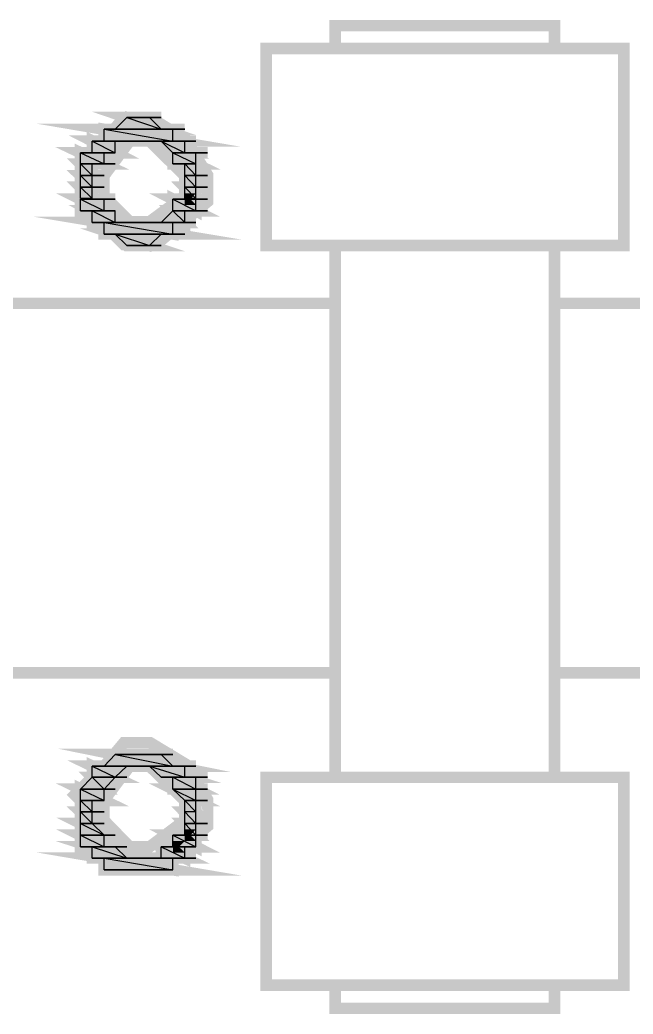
# Model space of a CAD drawing. Header units: metres. Extents: x -593 to 248, y 430 to 1024.
# Drawn here: x -251.155 to -248.905, y 814.521 to 818.166 of the extents above; entities that cross this region are included whole.
import ezdxf

# ---------------------------------------------------------------- set-up
doc = ezdxf.new("R2010")
doc.units = ezdxf.units.M
doc.header["$MEASUREMENT"] = 0
doc.layers.add('C00-00-00-BLACK', color=7, linetype='Continuous')

msp = doc.modelspace()

# ---------------------------------------------------------------- linework, layer by layer
at = {"layer": 'C00-00-00-BLACK', "const_width": 0.0423}
for points in [[(-249.1928, 818.0609), (-249.1928, 818.1449), (-249.9978, 818.1449), (-249.9978, 818.0609)], [(-249.9978, 817.3389), (-249.9978, 815.3889)], [(-249.1928, 815.3889), (-249.1928, 817.3389)], [(-249.9978, 817.1269), (-251.3978, 817.1269), (-251.3978, 815.7719), (-249.9978, 815.7719)], [(-249.1928, 815.7719), (-247.9638, 815.7719), (-247.9638, 817.1269), (-249.1928, 817.1269)], [(-249.1928, 814.6269), (-249.1928, 814.5419), (-249.9978, 814.5419), (-249.9978, 814.6269)], [(-249.9978, 814.6269), (-249.1928, 814.6269)]]:
    msp.add_lwpolyline(points, dxfattribs=at)
for points in [[(-250.2508, 817.3389), (-248.9388, 817.3389), (-248.9388, 818.0609), (-250.2508, 818.0609), (-250.2508, 817.3389)], [(-250.7618, 817.8079), (-250.6358, 817.7649), (-250.8048, 817.7649), (-250.7618, 817.8079)], [(-250.4658, 817.5529), (-250.4658, 817.5969), (-250.5458, 817.7279), (-250.6768, 817.8079), (-250.7198, 817.8079), (-250.7728, 817.8079), (-250.9318, 817.6179), (-250.9318, 817.5529), (-250.9318, 817.4999), (-250.7728, 817.3419), (-250.7198, 817.3419), (-250.6558, 817.3419), (-250.4658, 817.4999), (-250.4658, 817.5529)], [(-250.6788, 817.8079), (-250.7618, 817.8079), (-250.6358, 817.7649), (-250.6788, 817.8079)], [(-250.7198, 817.8079), (-250.6788, 817.8079), (-250.7618, 817.8079), (-250.7198, 817.8079)], [(-250.7618, 817.8079), (-250.6788, 817.8079), (-250.6358, 817.8079), (-250.7618, 817.8079)], [(-250.6788, 817.8079), (-250.6358, 817.8079), (-250.7618, 817.8079), (-250.6788, 817.8079)], [(-250.6358, 817.7219), (-250.5498, 817.6789), (-250.5928, 817.6789), (-250.6358, 817.7219)], [(-250.5928, 817.7649), (-250.8458, 817.7649), (-250.5928, 817.7219), (-250.5928, 817.7649)], [(-250.8458, 817.7649), (-250.5928, 817.7219), (-250.8458, 817.7219), (-250.8458, 817.7649)], [(-250.8048, 817.7649), (-250.5928, 817.7649), (-250.8458, 817.7649), (-250.8048, 817.7649)], [(-250.8458, 817.7649), (-250.5928, 817.7649), (-250.5498, 817.7649), (-250.8458, 817.7649)], [(-250.5928, 817.7649), (-250.5498, 817.7649), (-250.8458, 817.7649), (-250.5928, 817.7649)], [(-250.8048, 817.7649), (-250.6358, 817.7649), (-250.5928, 817.7649), (-250.8048, 817.7649)], [(-250.6358, 817.7649), (-250.5928, 817.7649), (-250.8048, 817.7649), (-250.6358, 817.7649)], [(-250.6358, 817.7649), (-250.8048, 817.7649), (-250.5928, 817.7649), (-250.6358, 817.7649)], [(-250.8048, 817.7219), (-250.8888, 817.7219), (-250.8048, 817.6789), (-250.8048, 817.7219)], [(-250.8888, 817.7219), (-250.8048, 817.6789), (-250.8888, 817.6789), (-250.8888, 817.7219)], [(-250.8458, 817.7219), (-250.5498, 817.7219), (-250.8888, 817.7219), (-250.8458, 817.7219)], [(-250.8888, 817.7219), (-250.7198, 817.7219), (-250.6788, 817.7219), (-250.8888, 817.7219)], [(-250.7198, 817.7219), (-250.6788, 817.7219), (-250.8888, 817.7219), (-250.7198, 817.7219)], [(-250.7618, 817.7219), (-250.7198, 817.7219), (-250.8888, 817.7219), (-250.7618, 817.7219)], [(-250.7618, 817.7219), (-250.8888, 817.7219), (-250.7198, 817.7219), (-250.7618, 817.7219)], [(-250.8048, 817.7219), (-250.7618, 817.7219), (-250.8888, 817.7219), (-250.8048, 817.7219)], [(-250.8048, 817.7219), (-250.8888, 817.7219), (-250.7618, 817.7219), (-250.8048, 817.7219)], [(-250.8888, 817.7219), (-250.8048, 817.7219), (-250.7618, 817.7219), (-250.8888, 817.7219)], [(-250.8048, 817.7219), (-250.7618, 817.7219), (-250.8888, 817.7219), (-250.8048, 817.7219)], [(-250.5498, 817.5529), (-250.5498, 817.5949), (-250.6788, 817.7219), (-250.7198, 817.7219), (-250.7518, 817.7219), (-250.8458, 817.5949), (-250.8458, 817.5529), (-250.8458, 817.5209), (-250.7518, 817.4259), (-250.7198, 817.4259), (-250.6788, 817.4259), (-250.5498, 817.5209), (-250.5498, 817.5529)], [(-250.5928, 817.7219), (-250.8458, 817.7219), (-250.5498, 817.7219), (-250.5928, 817.7219)], [(-250.5498, 817.7219), (-250.7198, 817.7219), (-250.5498, 817.7219)], [(-250.7198, 817.7219), (-250.5498, 817.7219), (-250.6788, 817.7219), (-250.7198, 817.7219)], [(-250.5498, 817.7219), (-250.6358, 817.7219), (-250.5498, 817.6789), (-250.5498, 817.7219)], [(-250.6788, 817.7219), (-250.5498, 817.7219), (-250.5088, 817.7219), (-250.6788, 817.7219)], [(-250.5498, 817.7219), (-250.5088, 817.7219), (-250.6788, 817.7219), (-250.5498, 817.7219)], [(-250.5498, 817.7219), (-250.6788, 817.7219), (-250.5498, 817.7219)], [(-250.6788, 817.7219), (-250.5498, 817.7219), (-250.6358, 817.7219), (-250.6788, 817.7219)], [(-250.6358, 817.7219), (-250.5498, 817.7219), (-250.5088, 817.7219), (-250.6358, 817.7219)], [(-250.5498, 817.7219), (-250.5088, 817.7219), (-250.6358, 817.7219), (-250.5498, 817.7219)], [(-250.8458, 817.6789), (-250.9318, 817.6789), (-250.8458, 817.6379), (-250.8458, 817.6789)], [(-250.9318, 817.6789), (-250.8458, 817.6379), (-250.9318, 817.6379), (-250.9318, 817.6789)], [(-250.8888, 817.6789), (-250.8458, 817.6789), (-250.9318, 817.6789), (-250.8888, 817.6789)], [(-250.9318, 817.6789), (-250.8458, 817.6789), (-250.8048, 817.6789), (-250.9318, 817.6789)], [(-250.8458, 817.6789), (-250.8048, 817.6789), (-250.9318, 817.6789), (-250.8458, 817.6789)], [(-250.9318, 817.6379), (-250.8888, 817.5949), (-250.9318, 817.5949), (-250.9318, 817.6379)], [(-250.8048, 817.6789), (-250.8888, 817.6789), (-250.8458, 817.6789), (-250.8048, 817.6789)], [(-250.5088, 817.6789), (-250.5928, 817.6789), (-250.5088, 817.6379), (-250.5088, 817.6789)], [(-250.5928, 817.6789), (-250.5088, 817.6379), (-250.5928, 817.6379), (-250.5928, 817.6789)], [(-250.5088, 817.6789), (-250.4658, 817.6789), (-250.5928, 817.6789), (-250.5088, 817.6789)], [(-250.5088, 817.6789), (-250.5928, 817.6789), (-250.5498, 817.6789), (-250.5088, 817.6789)], [(-250.5928, 817.6789), (-250.5088, 817.6789), (-250.4658, 817.6789), (-250.5928, 817.6789)], [(-250.5088, 817.6789), (-250.4658, 817.6789), (-250.5928, 817.6789), (-250.5088, 817.6789)], [(-250.5498, 817.6379), (-250.5088, 817.5949), (-250.5498, 817.5949), (-250.5498, 817.6379)], [(-250.8888, 817.6379), (-250.9318, 817.6379), (-250.8888, 817.5949), (-250.8888, 817.6379)], [(-250.9318, 817.6379), (-250.8458, 817.6379), (-250.8048, 817.6379), (-250.9318, 817.6379)], [(-250.8458, 817.6379), (-250.8048, 817.6379), (-250.9318, 817.6379), (-250.8458, 817.6379)], [(-250.8888, 817.6379), (-250.8458, 817.6379), (-250.9318, 817.6379), (-250.8888, 817.6379)], [(-250.8888, 817.6379), (-250.9318, 817.6379), (-250.8458, 817.6379), (-250.8888, 817.6379)], [(-250.5088, 817.6379), (-250.5928, 817.6379), (-250.5088, 817.6379)], [(-250.5928, 817.6379), (-250.5088, 817.6379), (-250.5498, 817.6379), (-250.5928, 817.6379)], [(-250.5088, 817.6379), (-250.5498, 817.6379), (-250.5088, 817.5949), (-250.5088, 817.6379)], [(-250.8888, 817.5949), (-250.9318, 817.5949), (-250.8888, 817.5529), (-250.8888, 817.5949)], [(-250.9318, 817.5949), (-250.8888, 817.5529), (-250.9318, 817.5529), (-250.9318, 817.5949)], [(-250.9318, 817.5949), (-250.8888, 817.5949), (-250.8458, 817.5949), (-250.9318, 817.5949)], [(-250.8888, 817.5949), (-250.8458, 817.5949), (-250.9318, 817.5949), (-250.8888, 817.5949)], [(-250.5088, 817.5949), (-250.5498, 817.5949), (-250.5088, 817.5529), (-250.5088, 817.5949)], [(-250.5498, 817.5949), (-250.5088, 817.5529), (-250.5498, 817.5529), (-250.5498, 817.5949)], [(-250.5498, 817.5949), (-250.5088, 817.5949), (-250.4658, 817.5949), (-250.5498, 817.5949)], [(-250.5088, 817.5949), (-250.4658, 817.5949), (-250.5498, 817.5949), (-250.5088, 817.5949)], [(-250.9318, 817.5529), (-250.8888, 817.5109), (-250.9318, 817.5109), (-250.9318, 817.5529)], [(-250.5498, 817.5529), (-250.5088, 817.5109), (-250.5498, 817.5109), (-250.5498, 817.5529)], [(-250.8888, 817.5529), (-250.9318, 817.5529), (-250.8888, 817.5109), (-250.8888, 817.5529)], [(-250.9318, 817.5529), (-250.8888, 817.5529), (-250.8458, 817.5529), (-250.9318, 817.5529)], [(-250.8888, 817.5529), (-250.8458, 817.5529), (-250.9318, 817.5529), (-250.8888, 817.5529)], [(-250.9318, 817.5089), (-250.8458, 817.4659), (-250.9318, 817.4659), (-250.9318, 817.5089)], [(-250.5928, 817.5089), (-250.5088, 817.4659), (-250.5928, 817.4659), (-250.5928, 817.5089)], [(-250.5088, 817.5529), (-250.5498, 817.5529), (-250.5088, 817.5109), (-250.5088, 817.5529)], [(-250.5498, 817.5529), (-250.5088, 817.5529), (-250.4658, 817.5529), (-250.5498, 817.5529)], [(-250.5088, 817.5529), (-250.4658, 817.5529), (-250.5498, 817.5529), (-250.5088, 817.5529)], [(-250.8458, 817.5089), (-250.9318, 817.5089), (-250.8458, 817.4659), (-250.8458, 817.5089)], [(-250.8458, 817.5089), (-250.8048, 817.5089), (-250.9318, 817.5089), (-250.8458, 817.5089)], [(-250.8458, 817.5089), (-250.9318, 817.5089), (-250.8888, 817.5089), (-250.8458, 817.5089)], [(-250.9318, 817.5089), (-250.8458, 817.5089), (-250.8048, 817.5089), (-250.9318, 817.5089)], [(-250.8458, 817.5089), (-250.8048, 817.5089), (-250.9318, 817.5089), (-250.8458, 817.5089)], [(-250.5088, 817.5089), (-250.5928, 817.5089), (-250.5088, 817.4659), (-250.5088, 817.5089)], [(-250.5498, 817.5089), (-250.5088, 817.5089), (-250.5928, 817.5089), (-250.5498, 817.5089)], [(-250.5498, 817.5089), (-250.5088, 817.5089), (-250.4658, 817.5089), (-250.5498, 817.5089)], [(-250.5088, 817.5089), (-250.4658, 817.5089), (-250.5498, 817.5089), (-250.5088, 817.5089)], [(-250.5088, 817.5089), (-250.5498, 817.5089), (-250.5088, 817.5089)], [(-250.8048, 817.4659), (-250.8888, 817.4659), (-250.8048, 817.4229), (-250.8048, 817.4659)], [(-250.9318, 817.4659), (-250.8458, 817.4659), (-250.8048, 817.4659), (-250.9318, 817.4659)], [(-250.8458, 817.4659), (-250.8048, 817.4659), (-250.9318, 817.4659), (-250.8458, 817.4659)], [(-250.8458, 817.4659), (-250.9318, 817.4659), (-250.8048, 817.4659), (-250.8458, 817.4659)], [(-250.9318, 817.4659), (-250.8048, 817.4659), (-250.8888, 817.4659), (-250.9318, 817.4659)], [(-250.8888, 817.4659), (-250.8048, 817.4229), (-250.8888, 817.4229), (-250.8888, 817.4659)], [(-250.5928, 817.4659), (-250.5498, 817.4229), (-250.6358, 817.4229), (-250.5928, 817.4659)], [(-250.5498, 817.4659), (-250.5928, 817.4659), (-250.5498, 817.4229), (-250.5498, 817.4659)], [(-250.5928, 817.4659), (-250.5088, 817.4659), (-250.4658, 817.4659), (-250.5928, 817.4659)], [(-250.5088, 817.4659), (-250.4658, 817.4659), (-250.5928, 817.4659), (-250.5088, 817.4659)], [(-250.5498, 817.4659), (-250.5088, 817.4659), (-250.5928, 817.4659), (-250.5498, 817.4659)], [(-250.5498, 817.4659), (-250.5928, 817.4659), (-250.5088, 817.4659), (-250.5498, 817.4659)], [(-250.5928, 817.4229), (-250.8458, 817.4229), (-250.5928, 817.3809), (-250.5928, 817.4229)], [(-250.8888, 817.4229), (-250.8048, 817.4229), (-250.7618, 817.4229), (-250.8888, 817.4229)], [(-250.8048, 817.4229), (-250.7618, 817.4229), (-250.8888, 817.4229), (-250.8048, 817.4229)], [(-250.7618, 817.4229), (-250.7198, 817.4229), (-250.8888, 817.4229), (-250.7618, 817.4229)], [(-250.7618, 817.4229), (-250.8888, 817.4229), (-250.8048, 817.4229), (-250.7618, 817.4229)], [(-250.7198, 817.4229), (-250.6788, 817.4229), (-250.8888, 817.4229), (-250.7198, 817.4229)], [(-250.7198, 817.4229), (-250.8888, 817.4229), (-250.7618, 817.4229), (-250.7198, 817.4229)], [(-250.8888, 817.4229), (-250.7198, 817.4229), (-250.6788, 817.4229), (-250.8888, 817.4229)], [(-250.7198, 817.4229), (-250.6788, 817.4229), (-250.8888, 817.4229), (-250.7198, 817.4229)], [(-250.5498, 817.4229), (-250.8888, 817.4229), (-250.5928, 817.4229), (-250.5498, 817.4229)], [(-250.8888, 817.4229), (-250.5928, 817.4229), (-250.8458, 817.4229), (-250.8888, 817.4229)], [(-250.8048, 817.3809), (-250.6788, 817.3389), (-250.7618, 817.3389), (-250.8048, 817.3809)], [(-250.8458, 817.4229), (-250.5928, 817.3809), (-250.8458, 817.3809), (-250.8458, 817.4229)], [(-250.6788, 817.4229), (-250.5498, 817.4229), (-250.7198, 817.4229), (-250.6788, 817.4229)], [(-250.7198, 817.4229), (-250.5498, 817.4229), (-250.5088, 817.4229), (-250.7198, 817.4229)], [(-250.5498, 817.4229), (-250.5088, 817.4229), (-250.7198, 817.4229), (-250.5498, 817.4229)], [(-250.6358, 817.4229), (-250.5498, 817.4229), (-250.6788, 817.4229), (-250.6358, 817.4229)], [(-250.6788, 817.4229), (-250.5498, 817.4229), (-250.5088, 817.4229), (-250.6788, 817.4229)], [(-250.5498, 817.4229), (-250.5088, 817.4229), (-250.6788, 817.4229), (-250.5498, 817.4229)], [(-250.5498, 817.4229), (-250.6788, 817.4229), (-250.5498, 817.4229)], [(-250.6358, 817.4229), (-250.5498, 817.4229), (-250.5088, 817.4229), (-250.6358, 817.4229)], [(-250.5498, 817.4229), (-250.5088, 817.4229), (-250.6358, 817.4229), (-250.5498, 817.4229)], [(-250.5498, 817.4229), (-250.6358, 817.4229), (-250.5498, 817.4229)], [(-250.6358, 817.3809), (-250.8048, 817.3809), (-250.6788, 817.3389), (-250.6358, 817.3809)], [(-250.8458, 817.3809), (-250.5928, 817.3809), (-250.5498, 817.3809), (-250.8458, 817.3809)], [(-250.5928, 817.3809), (-250.5498, 817.3809), (-250.8458, 817.3809), (-250.5928, 817.3809)], [(-250.5928, 817.3809), (-250.8458, 817.3809), (-250.6358, 817.3809), (-250.5928, 817.3809)], [(-250.8458, 817.3809), (-250.6358, 817.3809), (-250.8048, 817.3809), (-250.8458, 817.3809)], [(-250.8048, 817.3809), (-250.6358, 817.3809), (-250.5928, 817.3809), (-250.8048, 817.3809)], [(-250.6358, 817.3809), (-250.5928, 817.3809), (-250.8048, 817.3809), (-250.6358, 817.3809)], [(-250.6788, 817.3389), (-250.7618, 817.3389), (-250.7198, 817.3389), (-250.6788, 817.3389)], [(-250.7618, 817.3389), (-250.6788, 817.3389), (-250.6358, 817.3389), (-250.7618, 817.3389)], [(-250.6788, 817.3389), (-250.6358, 817.3389), (-250.7618, 817.3389), (-250.6788, 817.3389)], [(-250.4658, 815.2619), (-250.4658, 815.3069), (-250.5458, 815.4369), (-250.6768, 815.5159), (-250.7198, 815.5159), (-250.7728, 815.5159), (-250.9318, 815.3259), (-250.9318, 815.2619), (-250.9318, 815.2099), (-250.7728, 815.0499), (-250.7198, 815.0499), (-250.6558, 815.0499), (-250.4658, 815.2099), (-250.4658, 815.2619)], [(-250.6358, 815.4729), (-250.8048, 815.4729), (-250.5928, 815.4299), (-250.6358, 815.4729)], [(-250.8888, 815.4299), (-250.8048, 815.3889), (-250.8888, 815.3889), (-250.8888, 815.4299)], [(-250.8048, 815.4729), (-250.5928, 815.4299), (-250.8458, 815.4299), (-250.8048, 815.4729)], [(-250.7618, 815.4729), (-250.6358, 815.4729), (-250.8048, 815.4729), (-250.7618, 815.4729)], [(-250.8048, 815.4729), (-250.6358, 815.4729), (-250.5928, 815.4729), (-250.8048, 815.4729)], [(-250.6358, 815.4729), (-250.5928, 815.4729), (-250.8048, 815.4729), (-250.6358, 815.4729)], [(-250.7198, 815.4729), (-250.6788, 815.4729), (-250.7618, 815.4729), (-250.7198, 815.4729)], [(-250.7618, 815.4729), (-250.6788, 815.4729), (-250.6358, 815.4729), (-250.7618, 815.4729)], [(-250.6788, 815.4729), (-250.6358, 815.4729), (-250.7618, 815.4729), (-250.6788, 815.4729)], [(-250.6788, 815.4729), (-250.7618, 815.4729), (-250.6358, 815.4729), (-250.6788, 815.4729)], [(-250.6788, 815.4299), (-250.5498, 815.3889), (-250.6358, 815.3889), (-250.6788, 815.4299)], [(-250.7618, 815.4299), (-250.8888, 815.4299), (-250.8048, 815.3889), (-250.7618, 815.4299)], [(-250.8458, 815.4299), (-250.5498, 815.4299), (-250.8888, 815.4299), (-250.8458, 815.4299)], [(-250.8888, 815.4299), (-250.7198, 815.4299), (-250.6788, 815.4299), (-250.8888, 815.4299)], [(-250.7198, 815.4299), (-250.6788, 815.4299), (-250.8888, 815.4299), (-250.7198, 815.4299)], [(-250.7618, 815.4299), (-250.7198, 815.4299), (-250.8888, 815.4299), (-250.7618, 815.4299)], [(-250.7618, 815.4299), (-250.8888, 815.4299), (-250.7198, 815.4299), (-250.7618, 815.4299)], [(-250.5498, 815.2619), (-250.5498, 815.3049), (-250.6788, 815.4299), (-250.7198, 815.4299), (-250.7518, 815.4299), (-250.8458, 815.3049), (-250.8458, 815.2619), (-250.8458, 815.2309), (-250.7518, 815.1339), (-250.7198, 815.1339), (-250.6788, 815.1339), (-250.5498, 815.2309), (-250.5498, 815.2619)], [(-250.8458, 815.4299), (-250.5928, 815.4299), (-250.5498, 815.4299), (-250.8458, 815.4299)], [(-250.5928, 815.4299), (-250.5498, 815.4299), (-250.8458, 815.4299), (-250.5928, 815.4299)], [(-250.8458, 815.4299), (-250.5928, 815.4299), (-250.5498, 815.4299), (-250.8458, 815.4299)], [(-250.5928, 815.4299), (-250.5498, 815.4299), (-250.8458, 815.4299), (-250.5928, 815.4299)], [(-250.5928, 815.4299), (-250.8458, 815.4299), (-250.5498, 815.4299), (-250.5928, 815.4299)], [(-250.5498, 815.4299), (-250.6788, 815.4299), (-250.5498, 815.3889), (-250.5498, 815.4299)], [(-250.5498, 815.4299), (-250.7198, 815.4299), (-250.5498, 815.4299)], [(-250.7198, 815.4299), (-250.5498, 815.4299), (-250.6788, 815.4299), (-250.7198, 815.4299)], [(-250.5928, 815.3459), (-250.5088, 815.3039), (-250.5498, 815.3039), (-250.5928, 815.3459)], [(-250.6788, 815.4299), (-250.5498, 815.4299), (-250.5088, 815.4299), (-250.6788, 815.4299)], [(-250.5498, 815.4299), (-250.5088, 815.4299), (-250.6788, 815.4299), (-250.5498, 815.4299)], [(-250.8888, 815.3889), (-250.8458, 815.3459), (-250.9318, 815.3459), (-250.8888, 815.3889)], [(-250.8048, 815.3889), (-250.8888, 815.3889), (-250.8458, 815.3459), (-250.8048, 815.3889)], [(-250.8888, 815.3889), (-250.8048, 815.3889), (-250.7618, 815.3889), (-250.8888, 815.3889)], [(-250.8048, 815.3889), (-250.7618, 815.3889), (-250.8888, 815.3889), (-250.8048, 815.3889)], [(-250.8888, 815.3889), (-250.8048, 815.3889), (-250.7618, 815.3889), (-250.8888, 815.3889)], [(-250.8048, 815.3889), (-250.7618, 815.3889), (-250.8888, 815.3889), (-250.8048, 815.3889)], [(-250.5088, 815.3889), (-250.5928, 815.3889), (-250.5088, 815.3459), (-250.5088, 815.3889)], [(-250.6358, 815.3889), (-250.5498, 815.3889), (-250.5088, 815.3889), (-250.6358, 815.3889)], [(-250.5498, 815.3889), (-250.5088, 815.3889), (-250.6358, 815.3889), (-250.5498, 815.3889)], [(-250.5498, 815.3889), (-250.6358, 815.3889), (-250.5498, 815.3889)], [(-250.6358, 815.3889), (-250.5498, 815.3889), (-250.5928, 815.3889), (-250.6358, 815.3889)], [(-250.5928, 815.3889), (-250.5088, 815.3459), (-250.5928, 815.3459), (-250.5928, 815.3889)], [(-250.5088, 815.3889), (-250.4658, 815.3889), (-250.5928, 815.3889), (-250.5088, 815.3889)], [(-250.5088, 815.3889), (-250.5928, 815.3889), (-250.5498, 815.3889), (-250.5088, 815.3889)], [(-250.2508, 814.6269), (-248.9388, 814.6269), (-248.9388, 815.3889), (-250.2508, 815.3889), (-250.2508, 814.6269)], [(-250.8458, 815.3459), (-250.9318, 815.3459), (-250.8458, 815.3039), (-250.8458, 815.3459)], [(-250.9318, 815.3459), (-250.8458, 815.3039), (-250.9318, 815.3039), (-250.9318, 815.3459)], [(-250.9318, 815.3459), (-250.8458, 815.3459), (-250.8048, 815.3459), (-250.9318, 815.3459)], [(-250.8458, 815.3459), (-250.8048, 815.3459), (-250.9318, 815.3459), (-250.8458, 815.3459)], [(-250.9318, 815.3459), (-250.8458, 815.3459), (-250.8048, 815.3459), (-250.9318, 815.3459)], [(-250.8458, 815.3459), (-250.8048, 815.3459), (-250.9318, 815.3459), (-250.8458, 815.3459)], [(-250.9318, 815.3039), (-250.8888, 815.2619), (-250.9318, 815.2619), (-250.9318, 815.3039)], [(-250.5088, 815.3459), (-250.5928, 815.3459), (-250.5088, 815.3039), (-250.5088, 815.3459)], [(-250.5928, 815.3459), (-250.5088, 815.3459), (-250.4658, 815.3459), (-250.5928, 815.3459)], [(-250.5088, 815.3459), (-250.4658, 815.3459), (-250.5928, 815.3459), (-250.5088, 815.3459)], [(-250.5498, 815.3039), (-250.5088, 815.2619), (-250.5498, 815.2619), (-250.5498, 815.3039)], [(-250.8888, 815.3039), (-250.9318, 815.3039), (-250.8888, 815.2619), (-250.8888, 815.3039)], [(-250.8888, 815.3039), (-250.8458, 815.3039), (-250.9318, 815.3039), (-250.8888, 815.3039)], [(-250.8888, 815.3039), (-250.9318, 815.3039), (-250.8458, 815.3039), (-250.8888, 815.3039)], [(-250.5088, 815.3039), (-250.5498, 815.3039), (-250.5088, 815.2619), (-250.5088, 815.3039)], [(-250.5498, 815.3039), (-250.5088, 815.3039), (-250.4658, 815.3039), (-250.5498, 815.3039)], [(-250.5088, 815.3039), (-250.4658, 815.3039), (-250.5498, 815.3039), (-250.5088, 815.3039)], [(-250.5498, 815.3039), (-250.5088, 815.3039), (-250.4658, 815.3039), (-250.5498, 815.3039)], [(-250.5088, 815.3039), (-250.4658, 815.3039), (-250.5498, 815.3039), (-250.5088, 815.3039)], [(-250.8888, 815.2619), (-250.9318, 815.2619), (-250.8888, 815.2199), (-250.8888, 815.2619)], [(-250.9318, 815.2619), (-250.8888, 815.2199), (-250.9318, 815.2199), (-250.9318, 815.2619)], [(-250.9318, 815.2619), (-250.8888, 815.2619), (-250.8458, 815.2619), (-250.9318, 815.2619)], [(-250.8888, 815.2619), (-250.8458, 815.2619), (-250.9318, 815.2619), (-250.8888, 815.2619)], [(-250.9318, 815.2619), (-250.8888, 815.2619), (-250.8458, 815.2619), (-250.9318, 815.2619)], [(-250.8888, 815.2619), (-250.8458, 815.2619), (-250.9318, 815.2619), (-250.8888, 815.2619)], [(-250.5088, 815.2619), (-250.5498, 815.2619), (-250.5088, 815.2199), (-250.5088, 815.2619)], [(-250.5498, 815.2619), (-250.5088, 815.2199), (-250.5498, 815.2199), (-250.5498, 815.2619)], [(-250.8888, 815.2199), (-250.9318, 815.2199), (-250.8458, 815.1769), (-250.8888, 815.2199)], [(-250.9318, 815.2199), (-250.8458, 815.1769), (-250.9318, 815.1769), (-250.9318, 815.2199)], [(-250.5498, 815.2199), (-250.5088, 815.1769), (-250.5498, 815.1769), (-250.5498, 815.2199)], [(-250.9318, 815.2199), (-250.8888, 815.2199), (-250.8458, 815.2199), (-250.9318, 815.2199)], [(-250.8888, 815.2199), (-250.8458, 815.2199), (-250.9318, 815.2199), (-250.8888, 815.2199)], [(-250.9318, 815.1769), (-250.8458, 815.1339), (-250.9318, 815.1339), (-250.9318, 815.1769)], [(-250.5928, 815.1769), (-250.5088, 815.1339), (-250.5928, 815.1339), (-250.5928, 815.1769)], [(-250.5088, 815.2199), (-250.5498, 815.2199), (-250.5088, 815.1769), (-250.5088, 815.2199)], [(-250.5498, 815.2199), (-250.5088, 815.2199), (-250.4658, 815.2199), (-250.5498, 815.2199)], [(-250.5088, 815.2199), (-250.4658, 815.2199), (-250.5498, 815.2199), (-250.5088, 815.2199)], [(-250.8458, 815.1769), (-250.9318, 815.1769), (-250.8458, 815.1339), (-250.8458, 815.1769)], [(-250.9318, 815.1769), (-250.8458, 815.1769), (-250.8048, 815.1769), (-250.9318, 815.1769)], [(-250.8458, 815.1769), (-250.8048, 815.1769), (-250.9318, 815.1769), (-250.8458, 815.1769)], [(-250.9318, 815.1769), (-250.8458, 815.1769), (-250.8048, 815.1769), (-250.9318, 815.1769)], [(-250.8458, 815.1769), (-250.8048, 815.1769), (-250.9318, 815.1769), (-250.8458, 815.1769)], [(-250.5088, 815.1769), (-250.5928, 815.1769), (-250.5088, 815.1339), (-250.5088, 815.1769)], [(-250.5498, 815.1769), (-250.5088, 815.1769), (-250.5928, 815.1769), (-250.5498, 815.1769)], [(-250.5928, 815.1769), (-250.5088, 815.1769), (-250.4658, 815.1769), (-250.5928, 815.1769)], [(-250.5088, 815.1769), (-250.4658, 815.1769), (-250.5928, 815.1769), (-250.5088, 815.1769)], [(-250.5088, 815.1769), (-250.5498, 815.1769), (-250.5088, 815.1769)], [(-250.8048, 815.1339), (-250.8888, 815.1339), (-250.7618, 815.0929), (-250.8048, 815.1339)], [(-250.8458, 815.1339), (-250.9318, 815.1339), (-250.8048, 815.1339), (-250.8458, 815.1339)], [(-250.9318, 815.1339), (-250.8048, 815.1339), (-250.8888, 815.1339), (-250.9318, 815.1339)], [(-250.8888, 815.1339), (-250.7618, 815.0929), (-250.8888, 815.0929), (-250.8888, 815.1339)], [(-250.8888, 815.1339), (-250.8048, 815.1339), (-250.7618, 815.1339), (-250.8888, 815.1339)], [(-250.8048, 815.1339), (-250.7618, 815.1339), (-250.8888, 815.1339), (-250.8048, 815.1339)], [(-250.8888, 815.1339), (-250.8048, 815.1339), (-250.7618, 815.1339), (-250.8888, 815.1339)], [(-250.8048, 815.1339), (-250.7618, 815.1339), (-250.8888, 815.1339), (-250.8048, 815.1339)], [(-250.5498, 815.1339), (-250.6358, 815.1339), (-250.5498, 815.0929), (-250.5498, 815.1339)], [(-250.6358, 815.1339), (-250.5498, 815.0929), (-250.6358, 815.0929), (-250.6358, 815.1339)], [(-250.5928, 815.1339), (-250.5498, 815.1339), (-250.6358, 815.1339), (-250.5928, 815.1339)], [(-250.5498, 815.1339), (-250.5088, 815.1339), (-250.5928, 815.1339), (-250.5498, 815.1339)], [(-250.5498, 815.1339), (-250.5928, 815.1339), (-250.5088, 815.1339), (-250.5498, 815.1339)], [(-250.5498, 815.1339), (-250.5928, 815.1339), (-250.5498, 815.1339)], [(-250.5928, 815.0929), (-250.8458, 815.0929), (-250.5928, 815.0499), (-250.5928, 815.0929)], [(-250.7198, 815.0929), (-250.6788, 815.0929), (-250.8888, 815.0929), (-250.7198, 815.0929)], [(-250.7198, 815.0929), (-250.8888, 815.0929), (-250.7618, 815.0929), (-250.7198, 815.0929)], [(-250.8888, 815.0929), (-250.7198, 815.0929), (-250.6788, 815.0929), (-250.8888, 815.0929)], [(-250.7198, 815.0929), (-250.6788, 815.0929), (-250.8888, 815.0929), (-250.7198, 815.0929)], [(-250.5498, 815.0929), (-250.8888, 815.0929), (-250.5928, 815.0929), (-250.5498, 815.0929)], [(-250.8888, 815.0929), (-250.5928, 815.0929), (-250.8458, 815.0929), (-250.8888, 815.0929)], [(-250.8458, 815.0929), (-250.5928, 815.0499), (-250.8458, 815.0499), (-250.8458, 815.0929)], [(-250.8458, 815.0929), (-250.5928, 815.0929), (-250.5498, 815.0929), (-250.8458, 815.0929)], [(-250.5928, 815.0929), (-250.5498, 815.0929), (-250.8458, 815.0929), (-250.5928, 815.0929)], [(-250.6788, 815.0929), (-250.5498, 815.0929), (-250.7198, 815.0929), (-250.6788, 815.0929)], [(-250.7198, 815.0929), (-250.5498, 815.0929), (-250.5088, 815.0929), (-250.7198, 815.0929)], [(-250.5498, 815.0929), (-250.5088, 815.0929), (-250.7198, 815.0929), (-250.5498, 815.0929)], [(-250.6358, 815.0929), (-250.5498, 815.0929), (-250.6788, 815.0929), (-250.6358, 815.0929)], [(-250.6788, 815.0929), (-250.5498, 815.0929), (-250.5088, 815.0929), (-250.6788, 815.0929)], [(-250.5498, 815.0929), (-250.5088, 815.0929), (-250.6788, 815.0929), (-250.5498, 815.0929)], [(-250.5498, 815.0929), (-250.6788, 815.0929), (-250.5498, 815.0929)], [(-250.5498, 815.0929), (-250.6358, 815.0929), (-250.5498, 815.0929)], [(-250.5928, 815.0499), (-250.8458, 815.0499), (-250.6358, 815.0499), (-250.5928, 815.0499)], [(-250.8458, 815.0499), (-250.6358, 815.0499), (-250.8048, 815.0499), (-250.8458, 815.0499)], [(-250.8048, 815.0499), (-250.6358, 815.0499), (-250.5928, 815.0499), (-250.8048, 815.0499)], [(-250.6358, 815.0499), (-250.5928, 815.0499), (-250.8048, 815.0499), (-250.6358, 815.0499)], [(-250.6358, 815.0499), (-250.8048, 815.0499), (-250.6788, 815.0499), (-250.6358, 815.0499)], [(-250.8048, 815.0499), (-250.6788, 815.0499), (-250.7618, 815.0499), (-250.8048, 815.0499)], [(-250.6788, 815.0499), (-250.7618, 815.0499), (-250.7198, 815.0499), (-250.6788, 815.0499)], [(-250.7618, 815.0499), (-250.6788, 815.0499), (-250.6358, 815.0499), (-250.7618, 815.0499)], [(-250.6788, 815.0499), (-250.6358, 815.0499), (-250.7618, 815.0499), (-250.6788, 815.0499)]]:
    msp.add_lwpolyline(points, close=True, dxfattribs=at)
at = {"layer": 'C00-00-00-BLACK'}
for points in [[(-250.7618, 817.8079), (-250.6358, 817.7649), (-250.8048, 817.7649), (-250.7618, 817.8079)], [(-250.7198, 817.8079), (-250.6788, 817.8079), (-250.7618, 817.8079), (-250.7198, 817.8079)], [(-250.7618, 817.8079), (-250.6788, 817.8079), (-250.6358, 817.8079), (-250.7618, 817.8079)], [(-250.6788, 817.8079), (-250.6358, 817.8079), (-250.7618, 817.8079), (-250.6788, 817.8079)], [(-250.6788, 817.8079), (-250.7618, 817.8079), (-250.6358, 817.7649), (-250.6788, 817.8079)], [(-250.8048, 817.7649), (-250.5928, 817.7649), (-250.8458, 817.7649), (-250.8048, 817.7649)], [(-250.8458, 817.7649), (-250.5928, 817.7649), (-250.5498, 817.7649), (-250.8458, 817.7649)], [(-250.5928, 817.7649), (-250.5498, 817.7649), (-250.8458, 817.7649), (-250.5928, 817.7649)], [(-250.5928, 817.7649), (-250.8458, 817.7649), (-250.5928, 817.7219), (-250.5928, 817.7649)], [(-250.8458, 817.7649), (-250.5928, 817.7219), (-250.8458, 817.7219), (-250.8458, 817.7649)], [(-250.8048, 817.7649), (-250.6358, 817.7649), (-250.5928, 817.7649), (-250.8048, 817.7649)], [(-250.6358, 817.7649), (-250.5928, 817.7649), (-250.8048, 817.7649), (-250.6358, 817.7649)], [(-250.6358, 817.7649), (-250.8048, 817.7649), (-250.5928, 817.7649), (-250.6358, 817.7649)], [(-250.8458, 817.7219), (-250.5498, 817.7219), (-250.8888, 817.7219), (-250.8458, 817.7219)], [(-250.8888, 817.7219), (-250.7198, 817.7219), (-250.6788, 817.7219), (-250.8888, 817.7219)], [(-250.7198, 817.7219), (-250.6788, 817.7219), (-250.8888, 817.7219), (-250.7198, 817.7219)], [(-250.7618, 817.7219), (-250.7198, 817.7219), (-250.8888, 817.7219), (-250.7618, 817.7219)], [(-250.7618, 817.7219), (-250.8888, 817.7219), (-250.7198, 817.7219), (-250.7618, 817.7219)], [(-250.8048, 817.7219), (-250.7618, 817.7219), (-250.8888, 817.7219), (-250.8048, 817.7219)], [(-250.8048, 817.7219), (-250.8888, 817.7219), (-250.7618, 817.7219), (-250.8048, 817.7219)], [(-250.8888, 817.7219), (-250.8048, 817.7219), (-250.7618, 817.7219), (-250.8888, 817.7219)], [(-250.8048, 817.7219), (-250.7618, 817.7219), (-250.8888, 817.7219), (-250.8048, 817.7219)], [(-250.8048, 817.7219), (-250.8888, 817.7219), (-250.8048, 817.6789), (-250.8048, 817.7219)], [(-250.8888, 817.7219), (-250.8048, 817.6789), (-250.8888, 817.6789), (-250.8888, 817.7219)], [(-250.5928, 817.7219), (-250.8458, 817.7219), (-250.5498, 817.7219), (-250.5928, 817.7219)], [(-250.5498, 817.7219), (-250.7198, 817.7219), (-250.5498, 817.7219)], [(-250.7198, 817.7219), (-250.5498, 817.7219), (-250.6788, 817.7219), (-250.7198, 817.7219)], [(-250.6788, 817.7219), (-250.5498, 817.7219), (-250.5088, 817.7219), (-250.6788, 817.7219)], [(-250.5498, 817.7219), (-250.5088, 817.7219), (-250.6788, 817.7219), (-250.5498, 817.7219)], [(-250.5498, 817.7219), (-250.6788, 817.7219), (-250.5498, 817.7219)], [(-250.6788, 817.7219), (-250.5498, 817.7219), (-250.6358, 817.7219), (-250.6788, 817.7219)], [(-250.6358, 817.7219), (-250.5498, 817.7219), (-250.5088, 817.7219), (-250.6358, 817.7219)], [(-250.5498, 817.7219), (-250.5088, 817.7219), (-250.6358, 817.7219), (-250.5498, 817.7219)], [(-250.5498, 817.7219), (-250.6358, 817.7219), (-250.5498, 817.6789), (-250.5498, 817.7219)], [(-250.6358, 817.7219), (-250.5498, 817.6789), (-250.5928, 817.6789), (-250.6358, 817.7219)], [(-250.8888, 817.6789), (-250.8458, 817.6789), (-250.9318, 817.6789), (-250.8888, 817.6789)], [(-250.9318, 817.6789), (-250.8458, 817.6789), (-250.8048, 817.6789), (-250.9318, 817.6789)], [(-250.8458, 817.6789), (-250.8048, 817.6789), (-250.9318, 817.6789), (-250.8458, 817.6789)], [(-250.8458, 817.6789), (-250.9318, 817.6789), (-250.8458, 817.6379), (-250.8458, 817.6789)], [(-250.9318, 817.6789), (-250.8458, 817.6379), (-250.9318, 817.6379), (-250.9318, 817.6789)], [(-250.8048, 817.6789), (-250.8888, 817.6789), (-250.8458, 817.6789), (-250.8048, 817.6789)], [(-250.5088, 817.6789), (-250.4658, 817.6789), (-250.5928, 817.6789), (-250.5088, 817.6789)], [(-250.5088, 817.6789), (-250.5928, 817.6789), (-250.5498, 817.6789), (-250.5088, 817.6789)], [(-250.5928, 817.6789), (-250.5088, 817.6789), (-250.4658, 817.6789), (-250.5928, 817.6789)], [(-250.5088, 817.6789), (-250.4658, 817.6789), (-250.5928, 817.6789), (-250.5088, 817.6789)], [(-250.5088, 817.6789), (-250.5928, 817.6789), (-250.5088, 817.6379), (-250.5088, 817.6789)], [(-250.5928, 817.6789), (-250.5088, 817.6379), (-250.5928, 817.6379), (-250.5928, 817.6789)], [(-250.9318, 817.6379), (-250.8458, 817.6379), (-250.8048, 817.6379), (-250.9318, 817.6379)], [(-250.8458, 817.6379), (-250.8048, 817.6379), (-250.9318, 817.6379), (-250.8458, 817.6379)], [(-250.8888, 817.6379), (-250.8458, 817.6379), (-250.9318, 817.6379), (-250.8888, 817.6379)], [(-250.8888, 817.6379), (-250.9318, 817.6379), (-250.8458, 817.6379), (-250.8888, 817.6379)], [(-250.8888, 817.6379), (-250.9318, 817.6379), (-250.8888, 817.5949), (-250.8888, 817.6379)], [(-250.9318, 817.6379), (-250.8888, 817.5949), (-250.9318, 817.5949), (-250.9318, 817.6379)], [(-250.5088, 817.6379), (-250.5928, 817.6379), (-250.5088, 817.6379)], [(-250.5928, 817.6379), (-250.5088, 817.6379), (-250.5498, 817.6379), (-250.5928, 817.6379)], [(-250.5088, 817.6379), (-250.5498, 817.6379), (-250.5088, 817.5949), (-250.5088, 817.6379)], [(-250.5498, 817.6379), (-250.5088, 817.5949), (-250.5498, 817.5949), (-250.5498, 817.6379)], [(-250.9318, 817.5949), (-250.8888, 817.5949), (-250.8458, 817.5949), (-250.9318, 817.5949)], [(-250.8888, 817.5949), (-250.8458, 817.5949), (-250.9318, 817.5949), (-250.8888, 817.5949)], [(-250.8888, 817.5949), (-250.9318, 817.5949), (-250.8888, 817.5529), (-250.8888, 817.5949)], [(-250.9318, 817.5949), (-250.8888, 817.5529), (-250.9318, 817.5529), (-250.9318, 817.5949)], [(-250.5498, 817.5949), (-250.5088, 817.5949), (-250.4658, 817.5949), (-250.5498, 817.5949)], [(-250.5088, 817.5949), (-250.4658, 817.5949), (-250.5498, 817.5949), (-250.5088, 817.5949)], [(-250.5088, 817.5949), (-250.5498, 817.5949), (-250.5088, 817.5529), (-250.5088, 817.5949)], [(-250.5498, 817.5949), (-250.5088, 817.5529), (-250.5498, 817.5529), (-250.5498, 817.5949)], [(-250.9318, 817.5529), (-250.8888, 817.5529), (-250.8458, 817.5529), (-250.9318, 817.5529)], [(-250.8888, 817.5529), (-250.8458, 817.5529), (-250.9318, 817.5529), (-250.8888, 817.5529)], [(-250.8888, 817.5529), (-250.9318, 817.5529), (-250.8888, 817.5109), (-250.8888, 817.5529)], [(-250.9318, 817.5529), (-250.8888, 817.5109), (-250.9318, 817.5109), (-250.9318, 817.5529)], [(-250.5498, 817.5529), (-250.5088, 817.5529), (-250.4658, 817.5529), (-250.5498, 817.5529)], [(-250.5088, 817.5529), (-250.4658, 817.5529), (-250.5498, 817.5529), (-250.5088, 817.5529)], [(-250.5088, 817.5529), (-250.5498, 817.5529), (-250.5088, 817.5109), (-250.5088, 817.5529)], [(-250.5498, 817.5529), (-250.5088, 817.5109), (-250.5498, 817.5109), (-250.5498, 817.5529)], [(-250.8458, 817.5089), (-250.8048, 817.5089), (-250.9318, 817.5089), (-250.8458, 817.5089)], [(-250.8458, 817.5089), (-250.9318, 817.5089), (-250.8888, 817.5089), (-250.8458, 817.5089)], [(-250.9318, 817.5089), (-250.8458, 817.5089), (-250.8048, 817.5089), (-250.9318, 817.5089)], [(-250.8458, 817.5089), (-250.8048, 817.5089), (-250.9318, 817.5089), (-250.8458, 817.5089)], [(-250.8458, 817.5089), (-250.9318, 817.5089), (-250.8458, 817.4659), (-250.8458, 817.5089)], [(-250.9318, 817.5089), (-250.8458, 817.4659), (-250.9318, 817.4659), (-250.9318, 817.5089)], [(-250.5498, 817.5089), (-250.5088, 817.5089), (-250.5928, 817.5089), (-250.5498, 817.5089)], [(-250.5088, 817.5089), (-250.5928, 817.5089), (-250.5088, 817.4659), (-250.5088, 817.5089)], [(-250.5928, 817.5089), (-250.5088, 817.4659), (-250.5928, 817.4659), (-250.5928, 817.5089)], [(-250.5498, 817.5089), (-250.5088, 817.5089), (-250.4658, 817.5089), (-250.5498, 817.5089)], [(-250.5088, 817.5089), (-250.4658, 817.5089), (-250.5498, 817.5089), (-250.5088, 817.5089)], [(-250.5088, 817.5089), (-250.5498, 817.5089), (-250.5088, 817.5089)], [(-250.9318, 817.4659), (-250.8458, 817.4659), (-250.8048, 817.4659), (-250.9318, 817.4659)], [(-250.8458, 817.4659), (-250.8048, 817.4659), (-250.9318, 817.4659), (-250.8458, 817.4659)], [(-250.8458, 817.4659), (-250.9318, 817.4659), (-250.8048, 817.4659), (-250.8458, 817.4659)], [(-250.9318, 817.4659), (-250.8048, 817.4659), (-250.8888, 817.4659), (-250.9318, 817.4659)], [(-250.8048, 817.4659), (-250.8888, 817.4659), (-250.8048, 817.4229), (-250.8048, 817.4659)], [(-250.8888, 817.4659), (-250.8048, 817.4229), (-250.8888, 817.4229), (-250.8888, 817.4659)], [(-250.5928, 817.4659), (-250.5498, 817.4229), (-250.6358, 817.4229), (-250.5928, 817.4659)], [(-250.5928, 817.4659), (-250.5088, 817.4659), (-250.4658, 817.4659), (-250.5928, 817.4659)], [(-250.5088, 817.4659), (-250.4658, 817.4659), (-250.5928, 817.4659), (-250.5088, 817.4659)], [(-250.5498, 817.4659), (-250.5088, 817.4659), (-250.5928, 817.4659), (-250.5498, 817.4659)], [(-250.5498, 817.4659), (-250.5928, 817.4659), (-250.5088, 817.4659), (-250.5498, 817.4659)], [(-250.5498, 817.4659), (-250.5928, 817.4659), (-250.5498, 817.4229), (-250.5498, 817.4659)], [(-250.8888, 817.4229), (-250.8048, 817.4229), (-250.7618, 817.4229), (-250.8888, 817.4229)], [(-250.8048, 817.4229), (-250.7618, 817.4229), (-250.8888, 817.4229), (-250.8048, 817.4229)], [(-250.7618, 817.4229), (-250.7198, 817.4229), (-250.8888, 817.4229), (-250.7618, 817.4229)], [(-250.7618, 817.4229), (-250.8888, 817.4229), (-250.8048, 817.4229), (-250.7618, 817.4229)], [(-250.7198, 817.4229), (-250.6788, 817.4229), (-250.8888, 817.4229), (-250.7198, 817.4229)], [(-250.7198, 817.4229), (-250.8888, 817.4229), (-250.7618, 817.4229), (-250.7198, 817.4229)], [(-250.8888, 817.4229), (-250.7198, 817.4229), (-250.6788, 817.4229), (-250.8888, 817.4229)], [(-250.7198, 817.4229), (-250.6788, 817.4229), (-250.8888, 817.4229), (-250.7198, 817.4229)], [(-250.5498, 817.4229), (-250.8888, 817.4229), (-250.5928, 817.4229), (-250.5498, 817.4229)], [(-250.8888, 817.4229), (-250.5928, 817.4229), (-250.8458, 817.4229), (-250.8888, 817.4229)], [(-250.5928, 817.4229), (-250.8458, 817.4229), (-250.5928, 817.3809), (-250.5928, 817.4229)], [(-250.8458, 817.4229), (-250.5928, 817.3809), (-250.8458, 817.3809), (-250.8458, 817.4229)], [(-250.6788, 817.4229), (-250.5498, 817.4229), (-250.7198, 817.4229), (-250.6788, 817.4229)], [(-250.7198, 817.4229), (-250.5498, 817.4229), (-250.5088, 817.4229), (-250.7198, 817.4229)], [(-250.5498, 817.4229), (-250.5088, 817.4229), (-250.7198, 817.4229), (-250.5498, 817.4229)], [(-250.6358, 817.4229), (-250.5498, 817.4229), (-250.6788, 817.4229), (-250.6358, 817.4229)], [(-250.6788, 817.4229), (-250.5498, 817.4229), (-250.5088, 817.4229), (-250.6788, 817.4229)], [(-250.5498, 817.4229), (-250.5088, 817.4229), (-250.6788, 817.4229), (-250.5498, 817.4229)], [(-250.5498, 817.4229), (-250.6788, 817.4229), (-250.5498, 817.4229)], [(-250.6358, 817.4229), (-250.5498, 817.4229), (-250.5088, 817.4229), (-250.6358, 817.4229)], [(-250.5498, 817.4229), (-250.5088, 817.4229), (-250.6358, 817.4229), (-250.5498, 817.4229)], [(-250.5498, 817.4229), (-250.6358, 817.4229), (-250.5498, 817.4229)], [(-250.8458, 817.3809), (-250.5928, 817.3809), (-250.5498, 817.3809), (-250.8458, 817.3809)], [(-250.5928, 817.3809), (-250.5498, 817.3809), (-250.8458, 817.3809), (-250.5928, 817.3809)], [(-250.5928, 817.3809), (-250.8458, 817.3809), (-250.6358, 817.3809), (-250.5928, 817.3809)], [(-250.8458, 817.3809), (-250.6358, 817.3809), (-250.8048, 817.3809), (-250.8458, 817.3809)], [(-250.8048, 817.3809), (-250.6358, 817.3809), (-250.5928, 817.3809), (-250.8048, 817.3809)], [(-250.6358, 817.3809), (-250.5928, 817.3809), (-250.8048, 817.3809), (-250.6358, 817.3809)], [(-250.6358, 817.3809), (-250.8048, 817.3809), (-250.6788, 817.3389), (-250.6358, 817.3809)], [(-250.8048, 817.3809), (-250.6788, 817.3389), (-250.7618, 817.3389), (-250.8048, 817.3809)], [(-250.6788, 817.3389), (-250.7618, 817.3389), (-250.7198, 817.3389), (-250.6788, 817.3389)], [(-250.7618, 817.3389), (-250.6788, 817.3389), (-250.6358, 817.3389), (-250.7618, 817.3389)], [(-250.6788, 817.3389), (-250.6358, 817.3389), (-250.7618, 817.3389), (-250.6788, 817.3389)], [(-250.8048, 815.4729), (-250.5928, 815.4299), (-250.8458, 815.4299), (-250.8048, 815.4729)], [(-250.7618, 815.4729), (-250.6358, 815.4729), (-250.8048, 815.4729), (-250.7618, 815.4729)], [(-250.8048, 815.4729), (-250.6358, 815.4729), (-250.5928, 815.4729), (-250.8048, 815.4729)], [(-250.6358, 815.4729), (-250.5928, 815.4729), (-250.8048, 815.4729), (-250.6358, 815.4729)], [(-250.6358, 815.4729), (-250.8048, 815.4729), (-250.5928, 815.4299), (-250.6358, 815.4729)], [(-250.7198, 815.4729), (-250.6788, 815.4729), (-250.7618, 815.4729), (-250.7198, 815.4729)], [(-250.7618, 815.4729), (-250.6788, 815.4729), (-250.6358, 815.4729), (-250.7618, 815.4729)], [(-250.6788, 815.4729), (-250.6358, 815.4729), (-250.7618, 815.4729), (-250.6788, 815.4729)], [(-250.6788, 815.4729), (-250.7618, 815.4729), (-250.6358, 815.4729), (-250.6788, 815.4729)], [(-250.8458, 815.4299), (-250.5498, 815.4299), (-250.8888, 815.4299), (-250.8458, 815.4299)], [(-250.8888, 815.4299), (-250.7198, 815.4299), (-250.6788, 815.4299), (-250.8888, 815.4299)], [(-250.7198, 815.4299), (-250.6788, 815.4299), (-250.8888, 815.4299), (-250.7198, 815.4299)], [(-250.7618, 815.4299), (-250.7198, 815.4299), (-250.8888, 815.4299), (-250.7618, 815.4299)], [(-250.7618, 815.4299), (-250.8888, 815.4299), (-250.7198, 815.4299), (-250.7618, 815.4299)], [(-250.7618, 815.4299), (-250.8888, 815.4299), (-250.8048, 815.3889), (-250.7618, 815.4299)], [(-250.8888, 815.4299), (-250.8048, 815.3889), (-250.8888, 815.3889), (-250.8888, 815.4299)], [(-250.8458, 815.4299), (-250.5928, 815.4299), (-250.5498, 815.4299), (-250.8458, 815.4299)], [(-250.5928, 815.4299), (-250.5498, 815.4299), (-250.8458, 815.4299), (-250.5928, 815.4299)], [(-250.8458, 815.4299), (-250.5928, 815.4299), (-250.5498, 815.4299), (-250.8458, 815.4299)], [(-250.5928, 815.4299), (-250.5498, 815.4299), (-250.8458, 815.4299), (-250.5928, 815.4299)], [(-250.5928, 815.4299), (-250.8458, 815.4299), (-250.5498, 815.4299), (-250.5928, 815.4299)], [(-250.5498, 815.4299), (-250.7198, 815.4299), (-250.5498, 815.4299)], [(-250.7198, 815.4299), (-250.5498, 815.4299), (-250.6788, 815.4299), (-250.7198, 815.4299)], [(-250.6788, 815.4299), (-250.5498, 815.4299), (-250.5088, 815.4299), (-250.6788, 815.4299)], [(-250.5498, 815.4299), (-250.5088, 815.4299), (-250.6788, 815.4299), (-250.5498, 815.4299)], [(-250.5498, 815.4299), (-250.6788, 815.4299), (-250.5498, 815.3889), (-250.5498, 815.4299)], [(-250.6788, 815.4299), (-250.5498, 815.3889), (-250.6358, 815.3889), (-250.6788, 815.4299)], [(-250.8888, 815.3889), (-250.8458, 815.3459), (-250.9318, 815.3459), (-250.8888, 815.3889)], [(-250.8888, 815.3889), (-250.8048, 815.3889), (-250.7618, 815.3889), (-250.8888, 815.3889)], [(-250.8048, 815.3889), (-250.7618, 815.3889), (-250.8888, 815.3889), (-250.8048, 815.3889)], [(-250.8888, 815.3889), (-250.8048, 815.3889), (-250.7618, 815.3889), (-250.8888, 815.3889)], [(-250.8048, 815.3889), (-250.7618, 815.3889), (-250.8888, 815.3889), (-250.8048, 815.3889)], [(-250.8048, 815.3889), (-250.8888, 815.3889), (-250.8458, 815.3459), (-250.8048, 815.3889)], [(-250.6358, 815.3889), (-250.5498, 815.3889), (-250.5088, 815.3889), (-250.6358, 815.3889)], [(-250.5498, 815.3889), (-250.5088, 815.3889), (-250.6358, 815.3889), (-250.5498, 815.3889)], [(-250.5498, 815.3889), (-250.6358, 815.3889), (-250.5498, 815.3889)], [(-250.6358, 815.3889), (-250.5498, 815.3889), (-250.5928, 815.3889), (-250.6358, 815.3889)], [(-250.5088, 815.3889), (-250.4658, 815.3889), (-250.5928, 815.3889), (-250.5088, 815.3889)], [(-250.5088, 815.3889), (-250.5928, 815.3889), (-250.5498, 815.3889), (-250.5088, 815.3889)], [(-250.5088, 815.3889), (-250.5928, 815.3889), (-250.5088, 815.3459), (-250.5088, 815.3889)], [(-250.5928, 815.3889), (-250.5088, 815.3459), (-250.5928, 815.3459), (-250.5928, 815.3889)], [(-250.9318, 815.3459), (-250.8458, 815.3459), (-250.8048, 815.3459), (-250.9318, 815.3459)], [(-250.8458, 815.3459), (-250.8048, 815.3459), (-250.9318, 815.3459), (-250.8458, 815.3459)], [(-250.9318, 815.3459), (-250.8458, 815.3459), (-250.8048, 815.3459), (-250.9318, 815.3459)], [(-250.8458, 815.3459), (-250.8048, 815.3459), (-250.9318, 815.3459), (-250.8458, 815.3459)], [(-250.8458, 815.3459), (-250.9318, 815.3459), (-250.8458, 815.3039), (-250.8458, 815.3459)], [(-250.9318, 815.3459), (-250.8458, 815.3039), (-250.9318, 815.3039), (-250.9318, 815.3459)], [(-250.5928, 815.3459), (-250.5088, 815.3459), (-250.4658, 815.3459), (-250.5928, 815.3459)], [(-250.5088, 815.3459), (-250.4658, 815.3459), (-250.5928, 815.3459), (-250.5088, 815.3459)], [(-250.5088, 815.3459), (-250.5928, 815.3459), (-250.5088, 815.3039), (-250.5088, 815.3459)], [(-250.5928, 815.3459), (-250.5088, 815.3039), (-250.5498, 815.3039), (-250.5928, 815.3459)], [(-250.8888, 815.3039), (-250.8458, 815.3039), (-250.9318, 815.3039), (-250.8888, 815.3039)], [(-250.8888, 815.3039), (-250.9318, 815.3039), (-250.8458, 815.3039), (-250.8888, 815.3039)], [(-250.8888, 815.3039), (-250.9318, 815.3039), (-250.8888, 815.2619), (-250.8888, 815.3039)], [(-250.9318, 815.3039), (-250.8888, 815.2619), (-250.9318, 815.2619), (-250.9318, 815.3039)], [(-250.5498, 815.3039), (-250.5088, 815.3039), (-250.4658, 815.3039), (-250.5498, 815.3039)], [(-250.5088, 815.3039), (-250.4658, 815.3039), (-250.5498, 815.3039), (-250.5088, 815.3039)], [(-250.5498, 815.3039), (-250.5088, 815.3039), (-250.4658, 815.3039), (-250.5498, 815.3039)], [(-250.5088, 815.3039), (-250.4658, 815.3039), (-250.5498, 815.3039), (-250.5088, 815.3039)], [(-250.5088, 815.3039), (-250.5498, 815.3039), (-250.5088, 815.2619), (-250.5088, 815.3039)], [(-250.5498, 815.3039), (-250.5088, 815.2619), (-250.5498, 815.2619), (-250.5498, 815.3039)], [(-250.9318, 815.2619), (-250.8888, 815.2619), (-250.8458, 815.2619), (-250.9318, 815.2619)], [(-250.8888, 815.2619), (-250.8458, 815.2619), (-250.9318, 815.2619), (-250.8888, 815.2619)], [(-250.9318, 815.2619), (-250.8888, 815.2619), (-250.8458, 815.2619), (-250.9318, 815.2619)], [(-250.8888, 815.2619), (-250.8458, 815.2619), (-250.9318, 815.2619), (-250.8888, 815.2619)], [(-250.8888, 815.2619), (-250.9318, 815.2619), (-250.8888, 815.2199), (-250.8888, 815.2619)], [(-250.9318, 815.2619), (-250.8888, 815.2199), (-250.9318, 815.2199), (-250.9318, 815.2619)], [(-250.5088, 815.2619), (-250.5498, 815.2619), (-250.5088, 815.2199), (-250.5088, 815.2619)], [(-250.5498, 815.2619), (-250.5088, 815.2199), (-250.5498, 815.2199), (-250.5498, 815.2619)], [(-250.9318, 815.2199), (-250.8888, 815.2199), (-250.8458, 815.2199), (-250.9318, 815.2199)], [(-250.8888, 815.2199), (-250.8458, 815.2199), (-250.9318, 815.2199), (-250.8888, 815.2199)], [(-250.8888, 815.2199), (-250.9318, 815.2199), (-250.8458, 815.1769), (-250.8888, 815.2199)], [(-250.9318, 815.2199), (-250.8458, 815.1769), (-250.9318, 815.1769), (-250.9318, 815.2199)], [(-250.5498, 815.2199), (-250.5088, 815.2199), (-250.4658, 815.2199), (-250.5498, 815.2199)], [(-250.5088, 815.2199), (-250.4658, 815.2199), (-250.5498, 815.2199), (-250.5088, 815.2199)], [(-250.5088, 815.2199), (-250.5498, 815.2199), (-250.5088, 815.1769), (-250.5088, 815.2199)], [(-250.5498, 815.2199), (-250.5088, 815.1769), (-250.5498, 815.1769), (-250.5498, 815.2199)], [(-250.9318, 815.1769), (-250.8458, 815.1769), (-250.8048, 815.1769), (-250.9318, 815.1769)], [(-250.8458, 815.1769), (-250.8048, 815.1769), (-250.9318, 815.1769), (-250.8458, 815.1769)], [(-250.9318, 815.1769), (-250.8458, 815.1769), (-250.8048, 815.1769), (-250.9318, 815.1769)], [(-250.8458, 815.1769), (-250.8048, 815.1769), (-250.9318, 815.1769), (-250.8458, 815.1769)], [(-250.8458, 815.1769), (-250.9318, 815.1769), (-250.8458, 815.1339), (-250.8458, 815.1769)], [(-250.9318, 815.1769), (-250.8458, 815.1339), (-250.9318, 815.1339), (-250.9318, 815.1769)], [(-250.5498, 815.1769), (-250.5088, 815.1769), (-250.5928, 815.1769), (-250.5498, 815.1769)], [(-250.5928, 815.1769), (-250.5088, 815.1769), (-250.4658, 815.1769), (-250.5928, 815.1769)], [(-250.5088, 815.1769), (-250.4658, 815.1769), (-250.5928, 815.1769), (-250.5088, 815.1769)], [(-250.5088, 815.1769), (-250.5928, 815.1769), (-250.5088, 815.1339), (-250.5088, 815.1769)], [(-250.5928, 815.1769), (-250.5088, 815.1339), (-250.5928, 815.1339), (-250.5928, 815.1769)], [(-250.5088, 815.1769), (-250.5498, 815.1769), (-250.5088, 815.1769)], [(-250.8458, 815.1339), (-250.9318, 815.1339), (-250.8048, 815.1339), (-250.8458, 815.1339)], [(-250.9318, 815.1339), (-250.8048, 815.1339), (-250.8888, 815.1339), (-250.9318, 815.1339)], [(-250.8888, 815.1339), (-250.8048, 815.1339), (-250.7618, 815.1339), (-250.8888, 815.1339)], [(-250.8048, 815.1339), (-250.7618, 815.1339), (-250.8888, 815.1339), (-250.8048, 815.1339)], [(-250.8888, 815.1339), (-250.8048, 815.1339), (-250.7618, 815.1339), (-250.8888, 815.1339)], [(-250.8048, 815.1339), (-250.7618, 815.1339), (-250.8888, 815.1339), (-250.8048, 815.1339)], [(-250.8048, 815.1339), (-250.8888, 815.1339), (-250.7618, 815.0929), (-250.8048, 815.1339)], [(-250.8888, 815.1339), (-250.7618, 815.0929), (-250.8888, 815.0929), (-250.8888, 815.1339)], [(-250.5928, 815.1339), (-250.5498, 815.1339), (-250.6358, 815.1339), (-250.5928, 815.1339)], [(-250.5498, 815.1339), (-250.6358, 815.1339), (-250.5498, 815.0929), (-250.5498, 815.1339)], [(-250.6358, 815.1339), (-250.5498, 815.0929), (-250.6358, 815.0929), (-250.6358, 815.1339)], [(-250.5498, 815.1339), (-250.5088, 815.1339), (-250.5928, 815.1339), (-250.5498, 815.1339)], [(-250.5498, 815.1339), (-250.5928, 815.1339), (-250.5088, 815.1339), (-250.5498, 815.1339)], [(-250.5498, 815.1339), (-250.5928, 815.1339), (-250.5498, 815.1339)], [(-250.7198, 815.0929), (-250.6788, 815.0929), (-250.8888, 815.0929), (-250.7198, 815.0929)], [(-250.7198, 815.0929), (-250.8888, 815.0929), (-250.7618, 815.0929), (-250.7198, 815.0929)], [(-250.8888, 815.0929), (-250.7198, 815.0929), (-250.6788, 815.0929), (-250.8888, 815.0929)], [(-250.7198, 815.0929), (-250.6788, 815.0929), (-250.8888, 815.0929), (-250.7198, 815.0929)], [(-250.5498, 815.0929), (-250.8888, 815.0929), (-250.5928, 815.0929), (-250.5498, 815.0929)], [(-250.8888, 815.0929), (-250.5928, 815.0929), (-250.8458, 815.0929), (-250.8888, 815.0929)], [(-250.8458, 815.0929), (-250.5928, 815.0929), (-250.5498, 815.0929), (-250.8458, 815.0929)], [(-250.5928, 815.0929), (-250.5498, 815.0929), (-250.8458, 815.0929), (-250.5928, 815.0929)], [(-250.5928, 815.0929), (-250.8458, 815.0929), (-250.5928, 815.0499), (-250.5928, 815.0929)], [(-250.8458, 815.0929), (-250.5928, 815.0499), (-250.8458, 815.0499), (-250.8458, 815.0929)], [(-250.6788, 815.0929), (-250.5498, 815.0929), (-250.7198, 815.0929), (-250.6788, 815.0929)], [(-250.7198, 815.0929), (-250.5498, 815.0929), (-250.5088, 815.0929), (-250.7198, 815.0929)], [(-250.5498, 815.0929), (-250.5088, 815.0929), (-250.7198, 815.0929), (-250.5498, 815.0929)], [(-250.6358, 815.0929), (-250.5498, 815.0929), (-250.6788, 815.0929), (-250.6358, 815.0929)], [(-250.6788, 815.0929), (-250.5498, 815.0929), (-250.5088, 815.0929), (-250.6788, 815.0929)], [(-250.5498, 815.0929), (-250.5088, 815.0929), (-250.6788, 815.0929), (-250.5498, 815.0929)], [(-250.5498, 815.0929), (-250.6788, 815.0929), (-250.5498, 815.0929)], [(-250.5498, 815.0929), (-250.6358, 815.0929), (-250.5498, 815.0929)], [(-250.5928, 815.0499), (-250.8458, 815.0499), (-250.6358, 815.0499), (-250.5928, 815.0499)], [(-250.8458, 815.0499), (-250.6358, 815.0499), (-250.8048, 815.0499), (-250.8458, 815.0499)], [(-250.8048, 815.0499), (-250.6358, 815.0499), (-250.5928, 815.0499), (-250.8048, 815.0499)], [(-250.6358, 815.0499), (-250.5928, 815.0499), (-250.8048, 815.0499), (-250.6358, 815.0499)], [(-250.6358, 815.0499), (-250.8048, 815.0499), (-250.6788, 815.0499), (-250.6358, 815.0499)], [(-250.8048, 815.0499), (-250.6788, 815.0499), (-250.7618, 815.0499), (-250.8048, 815.0499)], [(-250.6788, 815.0499), (-250.7618, 815.0499), (-250.7198, 815.0499), (-250.6788, 815.0499)], [(-250.7618, 815.0499), (-250.6788, 815.0499), (-250.6358, 815.0499), (-250.7618, 815.0499)], [(-250.6788, 815.0499), (-250.6358, 815.0499), (-250.7618, 815.0499), (-250.6788, 815.0499)]]:
    msp.add_lwpolyline(points, close=True, dxfattribs=at)

doc.saveas('drawing.dxf')
